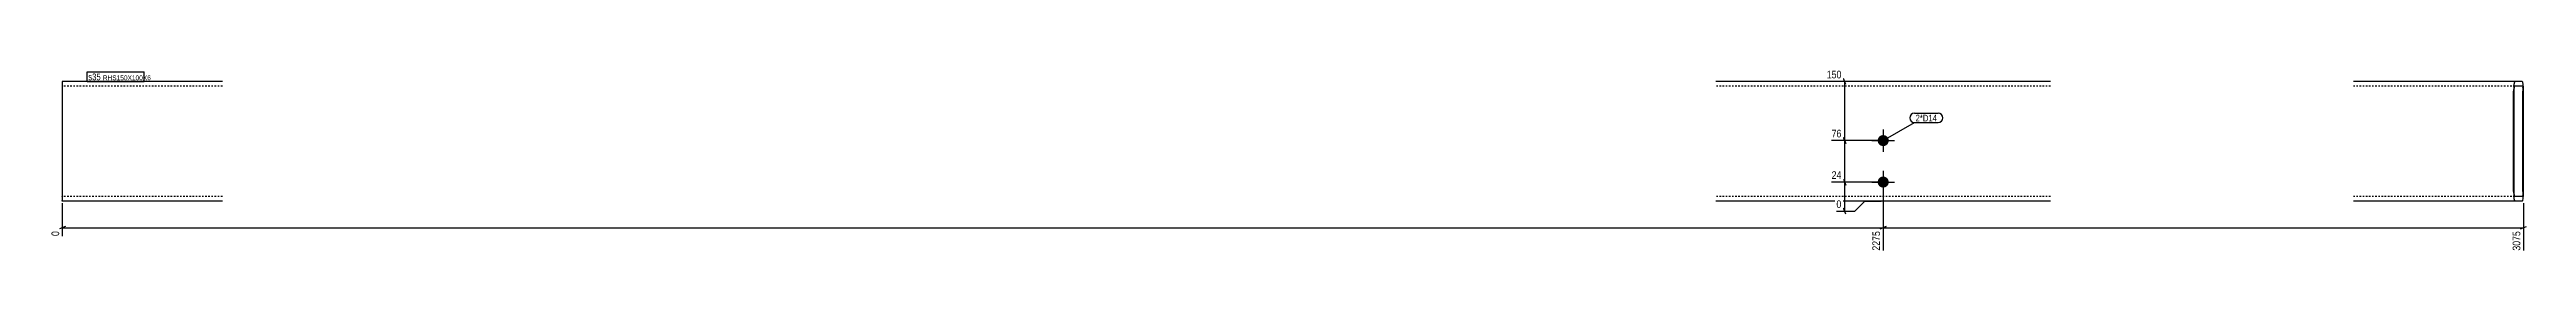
# Model space of a CAD drawing. Header units: millimetres. Extents: x 8 to 12067, y 5 to 235.
# Drawn here: x 8972 to 12067, y 5 to 235 of the extents above; entities that cross this region are included whole.
import ezdxf

# ---------------------------------------------------------------- set-up
doc = ezdxf.new("R2010")
doc.units = ezdxf.units.MM
doc.linetypes.add('DXK_LINE_DOT2', pattern=[3.9198, 1.9599, -1.9599])
for name, color, linetype in [('MÅLSÆTNING', 7, 'Continuous'), ('STÅL', 7, 'Continuous'), ('TEKST', 7, 'Continuous')]:
    doc.layers.add(name, color=color, linetype=linetype)
doc.styles.add('Arial Narrow', font='ARIALN.TTF', dxfattribs={"height": 0.2})

msp = doc.modelspace()

# ---------------------------------------------------------------- hatches: boundary and pattern name
at = {"layer": 'STÅL', "linetype": 'Continuous'}
for points in [[(11263.2, 152.4, -1), (11263.2, 138.4, -1)], [(11263.2, 100.4, -1), (11263.2, 86.4, -1)]]:
    msp.add_hatch(color=3, dxfattribs=at).paths.add_polyline_path(points)

# ---------------------------------------------------------------- linework, layer by layer
at = {"layer": 'MÅLSÆTNING', "color": 7, "linetype": 'Continuous'}
for p, q in [((11260.7, 219.4), (11192.7, 219.4)), ((11216.7, 215.6), (11213.7, 223.1)), ((11215.2, 145.4), (11215.2, 219.4)), ((11260.7, 145.4), (11198.8, 145.4)), ((11260.7, 145.4), (11198.8, 145.4)), ((11213.7, 149.1), (11216.7, 141.6)), ((11216.7, 141.6), (11213.7, 149.1)), ((11215.2, 93.4), (11215.2, 145.4)), ((11260.7, 93.4), (11198.8, 93.4)), ((11260.7, 93.4), (11198.8, 93.4)), ((11213.7, 97.1), (11216.7, 89.6)), ((11213.7, 97.1), (11216.7, 89.6)), ((11215.2, 56.9), (11215.2, 93.4)), ((8988.2, 66.9), (8988.2, 25.8)), ((11227.7, 56.9), (11240.2, 69.4)), ((11240.2, 69.4), (11260.7, 69.4)), ((11263.2, 90.9), (11263.2, 7.5)), ((11263.2, 90.9), (11263.2, 7.5)), ((12063.2, 66.9), (12063.2, 7.5)), ((8992, 37.6), (8984.5, 34.6)), ((8988.2, 36.1), (11263.2, 36.1)), ((11204.8, 56.9), (11227.7, 56.9)), ((11216.7, 53.1), (11213.7, 60.6)), ((11267, 37.6), (11259.5, 34.6)), ((11259.5, 34.6), (11267, 37.6)), ((11263.2, 36.1), (12063.2, 36.1)), ((12059.4, 34.6), (12066.9, 37.6))]:
    msp.add_line(p, q, dxfattribs=at)
at = {"layer": 'STÅL', "color": 2, "linetype": 'Continuous'}
for p, q in [((9188.2, 219.4), (8988.2, 219.4)), ((8988.2, 219.4), (8988.2, 70.3)), ((11472.2, 219.4), (11054.2, 219.4)), ((12052.4, 219.4), (11850.9, 219.4)), ((12051.8, 218.5), (12051.3, 215.9)), ((12052.4, 219.4), (12051.8, 218.5)), ((12061.7, 219.4), (12052.4, 219.4)), ((12062.3, 218.5), (12061.7, 219.4)), ((12062.7, 215.9), (12062.3, 218.5)), ((12051, 212), (12050.9, 207.4)), ((12050.9, 81.4), (12050.9, 207.4)), ((12051.3, 215.9), (12051, 212)), ((12051.6, 207.4), (12051.7, 209.7)), ((12051.6, 81.4), (12051.6, 207.4)), ((12051.7, 209.7), (12051.8, 211.6)), ((12051.8, 211.6), (12052.1, 212.9)), ((12052.1, 212.9), (12052.4, 213.4)), ((12061.7, 213.4), (12052.4, 213.4)), ((12061.7, 213.4), (12062, 212.9)), ((12062, 212.9), (12062.2, 211.6)), ((12062.2, 211.6), (12062.4, 209.7)), ((12062.4, 209.7), (12062.4, 207.4)), ((12062.4, 81.4), (12062.4, 207.4)), ((12063.1, 212), (12062.7, 215.9)), ((12063.2, 207.4), (12063.1, 212)), ((12063.2, 81.4), (12063.2, 207.4)), ((8988.2, 69.4), (8988.2, 70.3)), ((9188.2, 69.4), (8988.2, 69.4)), ((11472.2, 69.4), (11054.2, 69.4)), ((12061.7, 69.4), (11850.9, 69.4)), ((12050.9, 81.4), (12051, 76.8)), ((12051, 76.8), (12051.3, 72.9)), ((12051.3, 72.9), (12051.8, 70.3)), ((12051.7, 79.1), (12051.6, 81.4)), ((12051.8, 77.1), (12051.7, 79.1)), ((12052.1, 75.8), (12051.8, 77.1)), ((12051.8, 70.3), (12052.4, 69.4)), ((12052.4, 75.4), (12052.1, 75.8)), ((12061.7, 75.4), (12052.4, 75.4)), ((12062, 75.8), (12061.7, 75.4)), ((12061.7, 69.4), (12062.3, 70.3)), ((12062.2, 77.1), (12062, 75.8)), ((12062.4, 79.1), (12062.2, 77.1)), ((12062.3, 70.3), (12062.7, 72.9)), ((12062.4, 81.4), (12062.4, 79.1)), ((12062.7, 72.9), (12063.1, 76.8)), ((12063.1, 76.8), (12063.2, 81.4))]:
    msp.add_line(p, q, dxfattribs=at)
at = {"layer": 'STÅL', "color": 7, "linetype": 'DXK_LINE_DOT2'}
for p, q in [((9188.2, 213.4), (8988.2, 213.4)), ((11472.2, 213.4), (11054.2, 213.4)), ((12052.4, 213.4), (11850.9, 213.4)), ((8988.2, 75.4), (8988.2, 75.8)), ((9188.2, 75.4), (8988.2, 75.4)), ((11472.2, 75.4), (11054.2, 75.4)), ((12052.4, 75.4), (11850.9, 75.4))]:
    msp.add_line(p, q, dxfattribs=at)
at = {"layer": 'STÅL', "color": 3, "linetype": 'Continuous'}
for p, q in [((11263.2, 159.4), (11263.2, 131.4)), ((11249.2, 145.4), (11277.2, 145.4)), ((11249.2, 93.4), (11277.2, 93.4)), ((11263.2, 107.4), (11263.2, 79.4))]:
    msp.add_line(p, q, dxfattribs=at)

# ---------------------------------------------------------------- wipeouts: each hides what was drawn before it
at = {"color": 0}
msp.add_wipeout([(11330.3, 169.4), (11330.3, 178.1), (11303.7, 178.1), (11303.7, 169.4)], dxfattribs=at).dxf.layer = 'TEKST'

# ---------------------------------------------------------------- next in the draw order: wipeouts: each hides what was drawn before it
at = {"color": 0, "linetype": 'Continuous'}
for points in [[(11212.9, 221.4), (11212.9, 235.4), (11190.7, 235.4), (11190.7, 221.4)], [(11212.9, 147.4), (11212.9, 161.4), (11196.8, 161.4), (11196.8, 147.4)], [(11212.9, 95.4), (11212.9, 109.4), (11196.8, 109.4), (11196.8, 95.4)], [(11212.9, 58.9), (11212.9, 72.9), (11202.8, 72.9), (11202.8, 58.9)], [(8986.2, 33.9), (8972.2, 33.9), (8972.2, 23.8), (8986.2, 23.8)], [(11261.2, 33.9), (11247.2, 33.9), (11247.2, 5.5), (11261.2, 5.5)], [(12061.2, 33.9), (12047.2, 33.9), (12047.2, 5.5), (12061.2, 5.5)]]:
    msp.add_wipeout(points, dxfattribs=at).dxf.layer = 'MÅLSÆTNING'
at = {"color": 0}
for points in [[(9036.2, 221.1), (9036.2, 229.9), (9020.7, 229.9), (9020.7, 221.1)], [(11330.3, 169.4), (11330.3, 178.1), (11303.7, 178.1), (11303.7, 169.4)]]:
    msp.add_wipeout(points, dxfattribs=at).dxf.layer = 'TEKST'

# ---------------------------------------------------------------- next in the draw order: linework, layer by layer
at = {"layer": 'TEKST', "color": 7, "linetype": 'Continuous'}
for p, q in [((11263.2, 145.4), (11302.2, 167.9)), ((11302.2, 179.6), (11331.8, 179.6)), ((11302.2, 167.9), (11331.8, 167.9))]:
    msp.add_line(p, q, dxfattribs=at)
for centre, start, end in [((11302.2, 173.8), 90, 270), ((11331.8, 173.8), 270, 90)]:
    msp.add_arc(centre, 5.87, start, end, dxfattribs=at)

# ---------------------------------------------------------------- next in the draw order: texts
at = {"layer": 'MÅLSÆTNING', "color": 3, "linetype": 'Continuous', "style": 'Arial Narrow'}
for s, p in [('150', (11192.7, 223.4)), ('76', (11198.8, 149.4)), ('24', (11198.8, 97.4)), ('0', (11204.8, 60.9))]:
    msp.add_text(s, height=9.54, dxfattribs=at).set_placement(p)
for s, p in [('0', (8984.2, 25.8)), ('2275', (11259.2, 7.5)), ('3075', (12059.2, 7.5))]:
    msp.add_text(s, height=9.54, rotation=90.0002, dxfattribs=at).set_placement(p)
at = {"layer": 'TEKST', "color": 3, "style": 'Arial Narrow'}
msp.add_text('2*D14', height=8.35, dxfattribs=at).set_placement((11303.7, 169.4))

# ---------------------------------------------------------------- next in the draw order: wipeouts: each hides what was drawn before it
at = {"color": 0}
msp.add_wipeout([(9036.2, 221.1), (9036.2, 229.9), (9020.7, 229.9), (9020.7, 221.1)], dxfattribs=at).dxf.layer = 'TEKST'

# ---------------------------------------------------------------- next in the draw order: linework, layer by layer
at = {"layer": 'TEKST', "color": 7, "linetype": 'Continuous'}
msp.add_line((9019.2, 219.6), (9019.2, 231.4), dxfattribs=at)

# ---------------------------------------------------------------- next in the draw order: wipeouts: each hides what was drawn before it
at = {"color": 0}
msp.add_wipeout([(9089, 221.1), (9089, 227.4), (9038.8, 227.4), (9038.8, 221.1)], dxfattribs=at).dxf.layer = 'TEKST'

# ---------------------------------------------------------------- next in the draw order: wipeouts: each hides what was drawn before it
msp.add_wipeout([(9089, 221.1), (9089, 227.4), (9038.8, 227.4), (9038.8, 221.1)], dxfattribs=at).dxf.layer = 'TEKST'

# ---------------------------------------------------------------- next in the draw order: linework, layer by layer
at = {"layer": 'TEKST', "color": 7, "linetype": 'Continuous'}
for p, q in [((9019.2, 231.4), (9090.5, 231.4)), ((9019.2, 219.6), (9090.5, 219.6)), ((9090.5, 219.6), (9090.5, 231.4))]:
    msp.add_line(p, q, dxfattribs=at)

# ---------------------------------------------------------------- next in the draw order: texts
at = {"layer": 'TEKST', "color": 3, "style": 'Arial Narrow'}
for s, height, p in [('s35', 8.35, (9020.7, 221.1)), ('RHS150X100X6', 5.965, (9038.8, 221.1))]:
    msp.add_text(s, height=height, dxfattribs=at).set_placement(p)

doc.saveas('drawing.dxf')
